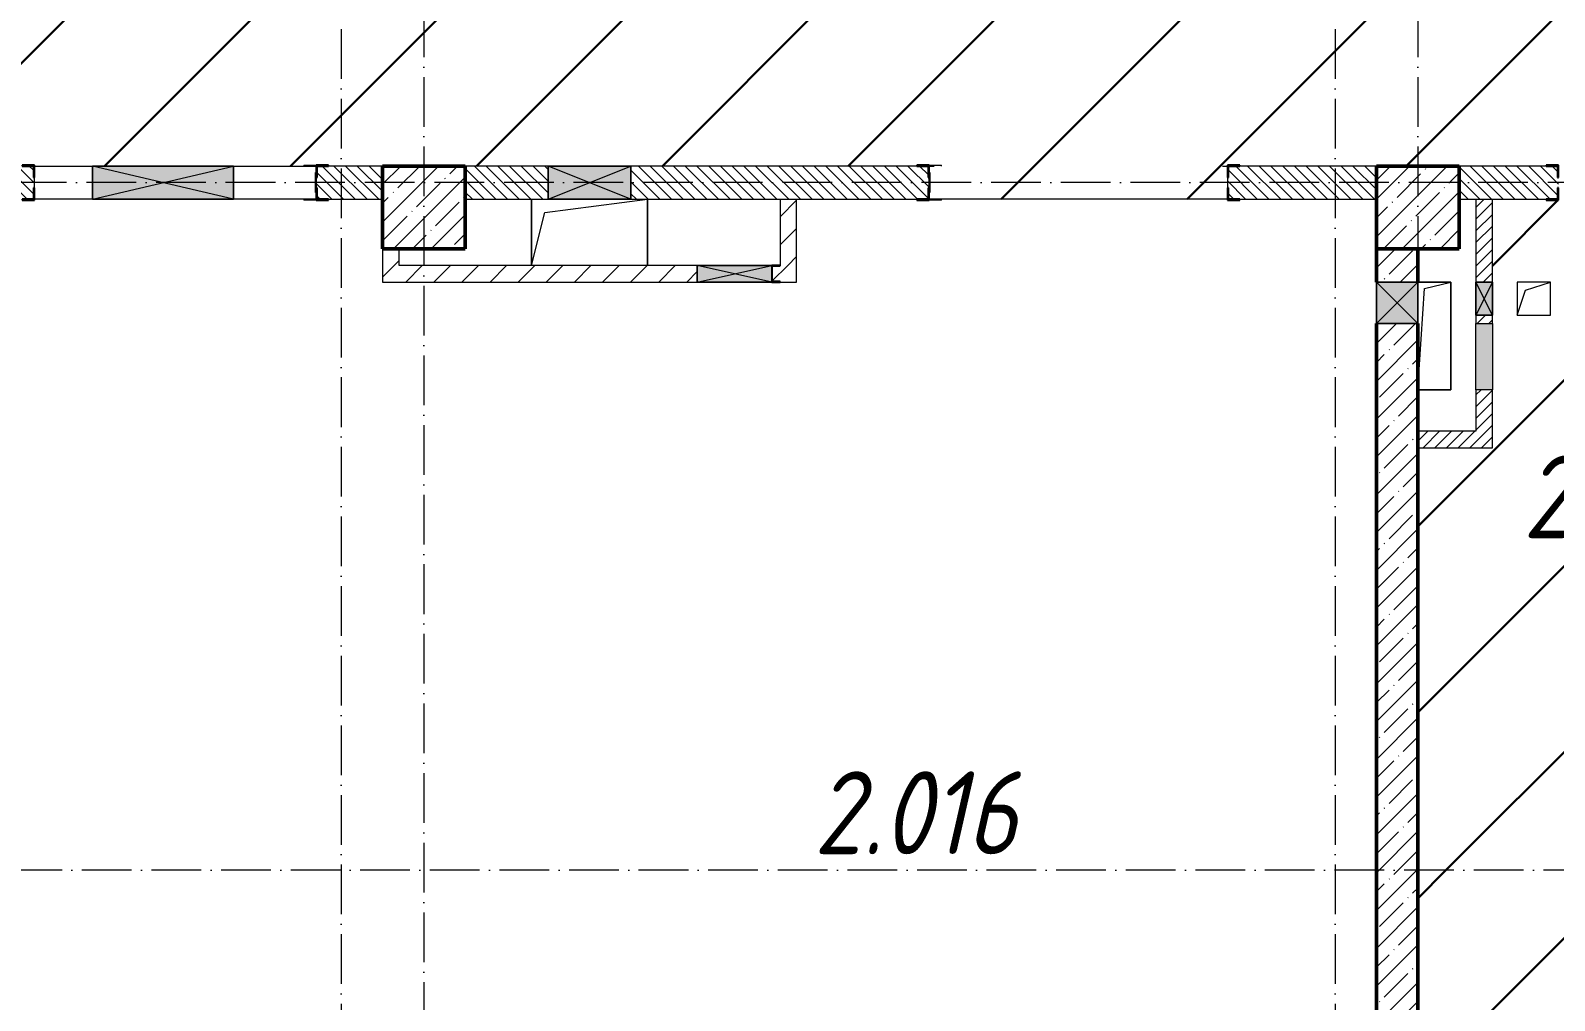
# Model space of a CAD drawing. Header units: millimetres. Extents: x 35697 to 388678, y -91946 to 171347.
# Drawn here: x 98385 to 107585, y 121859 to 127712 of the extents above; entities that cross this region are included whole.
import ezdxf

# ---------------------------------------------------------------- set-up
doc = ezdxf.new("R2010")
doc.units = ezdxf.units.MM
doc.linetypes.add('50_200_ШТРИХ_1Т_ш5_п1_п1_', pattern=[700, 500, -100, 0, -100])
for name, color, linetype, lineweight in [('2.1) ПГП окна 2.8 м', 5, 'Continuous', 30), ('3.1) ЖБ окна 1.2 м', 102, 'Continuous', 30), ('A-DETL-GENF-OTLN', 7, 'Continuous', 9), ('A-FLOR-____-OTLN', 7, 'Continuous', 9), ('A-GENM-____-MCUT', 7, 'Continuous', 25), ('A-GENM-____-OTLN', 7, 'Continuous', 9), ('A-GENM-____-OTLN-1', 7, 'Continuous', 25), ('A-GLAZ-____-OTLN', 7, 'Continuous', 9), ('A-WALL-____-MCUT', 7, 'Continuous', 13), ('A-WALL-____-MCUT-2', 7, 'Continuous', 50), ('A-WALL-____-PATT-1', 7, 'Continuous', 9), ('A-WALL-FNSH-MCUT-1', 7, 'Continuous', 9), ('I-WALL-____-OTLN', 7, 'Continuous', 9), ('S-COLS-____-MCUT', 7, 'Continuous', 50), ('S-COLS-____-OTLN', 7, 'Continuous', 9), ('S-GRID-____-OTLN-1', 7, '50_200_ШТРИХ_1Т_ш5_п1_п1_', 9), ('Марки помещений', 7, 'Continuous', 9)]:
    doc.layers.add(name, color=color, linetype=linetype, lineweight=lineweight)
doc.layers.add('A-GLAZ-____-OTLN-1', color=7, linetype='Continuous', lineweight=9, true_color=0xc0c0c0)
doc.styles.add('ISOCPEUR_I_2', font='isocpeui.ttf', dxfattribs={"width": 0.85, "height": 2.3})
pattern_1 = [(135, (43259.71, 63713.66), (-35.35534, -35.35534), [])]
pattern_2 = [(45, (43259.71, 63713.66), (-35.35534, 35.35534), [])]
pattern_3 = [(45, (43259.71, 63713.66), (-84.85281, 84.85281), [])]

# ---------------------------------------------------------------- blocks, each defined once
blk = doc.blocks.new('BSC_Колонна _Прямоугольная - 500х500-V20-АР1_План отверстий 2 этажа в осях 1-64_Ю-ЯЯ')
at = {"layer": 'S-COLS-____-OTLN'}
h = blk.add_hatch(dxfattribs=at)
h.set_pattern_fill('FP_29', color=256, style=0, pattern_type=2)
h.set_pattern_definition([(45, (-63500, -62931.04), (-114.04925, 114.04925), []), (45, (-63385.95, -62931.04), (-114.04925, 114.04925), [201.613, -40.323, 3.353, -36.97])])
h.paths.add_polyline_path([(-250, -250), (250, -250), (250, 250), (-250, 250)], flags=0)
at = {"layer": 'S-COLS-____-MCUT'}
for p, q in [((250, 250), (-250, 250)), ((-250, 250), (-250, -250)), ((250, -250), (250, 250)), ((-250, -250), (250, -250))]:
    blk.add_line(p, q, dxfattribs=at)
blk = doc.blocks.new('BSC_Колонна _Прямоугольная - 500х500-V62-АР1_План отверстий 2 этажа в осях 1-64_Ю-ЯЯ')
at = {"layer": 'S-COLS-____-OTLN'}
h = blk.add_hatch(dxfattribs=at)
h.set_pattern_fill('FP_73', color=256, style=0, pattern_type=2)
h.set_pattern_definition([(45, (-57500, -62931.04), (-114.04925, 114.04925), []), (45, (-57385.95, -62931.04), (-114.04925, 114.04925), [201.613, -40.323, 3.353, -36.97])])
h.paths.add_polyline_path([(-250, -250), (250, -250), (250, 250), (-250, 250)], flags=0)
at = {"layer": 'S-COLS-____-MCUT'}
for p, q in [((250, 250), (-250, 250)), ((-250, 250), (-250, -250)), ((250, -250), (250, 250)), ((-250, -250), (250, -250))]:
    blk.add_line(p, q, dxfattribs=at)
blk = doc.blocks.new('Фахверк_СКБ_Уголок - 200_3960-28268576-АР1_План отверстий 2 этажа в осях 1-64_Ю-ЯЯ')
at = {"layer": 'A-GENM-____-MCUT'}
for p, q in [((200, 156), (125, 156)), ((125, 156), (125, 81)), ((131, 81), (131, 150)), ((131, 150), (200, 150)), ((200, 150), (200, 156)), ((125, 81), (131, 81)), ((131, 19), (125, 19)), ((125, 19), (125, -56)), ((131, -50), (131, 19)), ((125, -56), (200, -56)), ((200, -50), (131, -50)), ((200, -56), (200, -50))]:
    blk.add_line(p, q, dxfattribs=at)
blk = doc.blocks.new('154_Стойка_СКБ_Уголок - СМ-2180_200-28268025-АР1_План отверстий 2 этажа в осях 1-64_Ю-ЯЯ')
at = {"layer": 'A-GENM-____-MCUT'}
for p, q in [((125, 156), (125, 81)), ((200, 156), (125, 156)), ((131, 81), (131, 150)), ((131, 150), (200, 150)), ((200, 150), (200, 156)), ((125, 81), (131, 81)), ((131, 19), (125, 19)), ((125, 19), (125, -56)), ((131, -50), (131, 19)), ((125, -56), (200, -56)), ((200, -50), (131, -50)), ((200, -56), (200, -50))]:
    blk.add_line(p, q, dxfattribs=at)
blk = doc.blocks.new('АР_Перемычка - АР_Перемычка-28444941-АР1_План отверстий 2 этажа в осях 1-64_Ю-ЯЯ')
at = {"layer": 'A-GENM-____-OTLN'}
blk.add_line((-400, -100), (-392, -100), dxfattribs=at)
blk = doc.blocks.new('154_Стойка_СКБ_Уголок - СМ-2480_200-28346303-АР1_План отверстий 2 этажа в осях 1-64_Ю-ЯЯ')
at = {"layer": 'A-GENM-____-MCUT'}
for p, q in [((125, 156), (125, 81)), ((200, 156), (125, 156)), ((131, 81), (131, 150)), ((131, 150), (200, 150)), ((200, 150), (200, 156)), ((125, 81), (131, 81)), ((131, 19), (125, 19)), ((125, 19), (125, -56)), ((131, -50), (131, 19)), ((125, -56), (200, -56)), ((200, -50), (131, -50)), ((200, -56), (200, -50))]:
    blk.add_line(p, q, dxfattribs=at)
blk = doc.blocks.new('Стойка_Влож_Полоса боковая - Полоса-V150-АР1_План отверстий 2 этажа в осях 1-64_Ю-ЯЯ')
at = {"layer": 'A-GENM-____-OTLN'}
for p, q in [((-5, 60), (0, 60)), ((-5, -60), (-5, 60)), ((0, 31), (0, -31)), ((0, -60), (-5, -60))]:
    blk.add_line(p, q, dxfattribs=at)
blk = doc.blocks.new('Стойка_Влож_Уголок_Опорный - Уголок-28213941-АР1_План отверстий 2 этажа в осях 1-64_Ю-ЯЯ')
at = {"layer": 'A-GENM-____-OTLN'}
for p, q in [((-212, -6), (-212, 0)), ((0, 0), (0, -6)), ((-212, -75), (-212, -6)), ((-212, -6), (-206, -6)), ((-212, -75), (-206, -75)), ((-6, -6), (0, -6)), ((-6, -75), (0, -75)), ((0, -6), (0, -75))]:
    blk.add_line(p, q, dxfattribs=at)
blk = doc.blocks.new('AR_Отверстие Ниша - Лючок-32403372-АР1_План отверстий 2 этажа в осях 1-64_Ю-ЯЯ')
at = {"layer": 'A-GLAZ-____-OTLN'}
blk.add_hatch(color=256, dxfattribs=at).paths.add_polyline_path([(200, 50), (-200, 50), (-200, -50), (200, -50)], flags=0)
for p, q in [((-200, 50), (200, 50)), ((-200, -50), (-200, 50)), ((200, 50), (200, -50)), ((200, -50), (-200, -50))]:
    blk.add_line(p, q, dxfattribs=at)
blk = doc.blocks.new('AR_Отверстие прямоугольное _в стене_ - AR_Отверстие прямоугольное _в стене__ВК-32402728-АР1_План отверстий 2 этажа в осях 1-64_Ю-ЯЯ')
at = {"layer": 'A-GLAZ-____-OTLN'}
blk.add_hatch(color=256, dxfattribs=at).paths.add_polyline_path([(100, 50), (-100, 50), (-100, -50), (100, -50)], flags=0)
at = {"layer": 'A-DETL-GENF-OTLN'}
for p, q in [((-100, -50), (-100, 50)), ((-100, 50), (100, 50)), ((100, 50), (-100, -50)), ((-100, 50), (100, -50)), ((100, 50), (-100, 50)), ((-100, 50), (-100, -50)), ((100, 50), (100, -50)), ((100, -50), (100, 50)), ((100, -50), (-100, -50)), ((-100, -50), (100, -50))]:
    blk.add_line(p, q, dxfattribs=at)
blk = doc.blocks.new('AR_Отверстие прямоугольное _в плите_ - AR_Отверстие прямоугольное _в плите_-30459207-АР1_План отверстий 2 этажа в осях 1-64_Ю-ЯЯ')
at = {"layer": 'A-GENM-____-OTLN'}
for p, q in [((100, 100), (-100, 100)), ((-100, 100), (-100, -100)), ((-50, 50), (100, 100)), ((100, -100), (100, 100)), ((-100, -100), (-50, 50)), ((-100, -100), (100, -100))]:
    blk.add_line(p, q, dxfattribs=at)
blk = doc.blocks.new('AR_Отверстие прямоугольное _в плите_ - AR_Отверстие прямоугольное _в плите_-30459250-АР1_План отверстий 2 этажа в осях 1-64_Ю-ЯЯ')
at = {"layer": 'A-GENM-____-OTLN'}
for p, q in [((100, 325), (-100, 325)), ((-100, -325), (-60, 285)), ((-60, 285), (100, 325)), ((100, -325), (100, 325)), ((-100, -325), (100, -325))]:
    blk.add_line(p, q, dxfattribs=at)
blk = doc.blocks.new('AR_Отверстие прямоугольное _в стене__БезПР - AR_Отверстие прямоугольное _в стене__БезПР-30458034-АР1_План отверстий 2 этажа в осях 1-64_Ю-ЯЯ')
at = {"layer": 'A-GLAZ-____-OTLN-1'}
blk.add_hatch(color=256, dxfattribs=at).paths.add_polyline_path([(125, -125), (125, 125), (-125, 125), (-125, -125)], flags=0)
at = {"layer": 'A-DETL-GENF-OTLN'}
for p, q in [((-125, -125), (-125, 125)), ((-125, 125), (125, 125)), ((125, 125), (-125, -125)), ((-125, 125), (125, -125)), ((125, 125), (-125, 125)), ((-125, 125), (-125, -125)), ((125, 125), (125, -125)), ((125, -125), (125, 125)), ((125, -125), (-125, -125)), ((-125, -125), (125, -125))]:
    blk.add_line(p, q, dxfattribs=at)
blk = doc.blocks.new('AR_Отверстие прямоугольное _в плите_ - AR_Отверстие прямоугольное _в плите_-V178-АР1_План отверстий 2 этажа в осях 1-64_Ю-ЯЯ')
at = {"layer": 'A-GENM-____-OTLN'}
for p, q in [((-350, 200), (-350, -200)), ((-270, 120), (350, 200)), ((350, -200), (350, 200)), ((-350, -200), (-270, 120))]:
    blk.add_line(p, q, dxfattribs=at)
blk = doc.blocks.new('AR_Отверстие прямоугольное _в стене_ - AR_Отверстие прямоугольное _в стене__ОВ-36819370-АР1_План отверстий 2 этажа в осях 1-64_Ю-ЯЯ')
at = {"layer": 'A-GLAZ-____-OTLN'}
blk.add_hatch(color=256, dxfattribs=at).paths.add_polyline_path([(250, 100), (-250, 100), (-250, -100), (250, -100)], flags=0)
at = {"layer": 'A-DETL-GENF-OTLN'}
for p, q in [((-250, -100), (-250, 100)), ((-250, 100), (250, 100)), ((250, 100), (-250, -100)), ((-250, 100), (250, -100)), ((250, 100), (-250, 100)), ((-250, 100), (-250, -100)), ((250, 100), (250, -100)), ((250, -100), (250, 100)), ((250, -100), (-250, -100)), ((-250, -100), (250, -100))]:
    blk.add_line(p, q, dxfattribs=at)
blk = doc.blocks.new('AR_Отверстие прямоугольное _в стене_ - AR_Отверстие прямоугольное _в стене__ОВ-36815583-АР1_План отверстий 2 этажа в осях 1-64_Ю-ЯЯ')
at = {"layer": 'A-GLAZ-____-OTLN'}
blk.add_hatch(color=256, dxfattribs=at).paths.add_polyline_path([(-225, 50), (-225, -50), (225, -50), (225, 50)], flags=0)
at = {"layer": 'A-DETL-GENF-OTLN'}
for p, q in [((-225, 50), (225, 50)), ((225, 50), (-225, -50)), ((-225, 50), (225, -50)), ((225, 50), (-225, 50)), ((225, 50), (225, -50)), ((225, -50), (225, 50)), ((225, -50), (-225, -50)), ((-225, -50), (225, -50))]:
    blk.add_line(p, q, dxfattribs=at)
blk = doc.blocks.new('AR_Отверстие прямоугольное _в стене_ - AR_Отверстие прямоугольное _в стене__ОВ-36816157-АР1_План отверстий 2 этажа в осях 1-64_Ю-ЯЯ')
at = {"layer": 'A-GLAZ-____-OTLN'}
blk.add_hatch(color=256, dxfattribs=at).paths.add_polyline_path([(-425, 100), (-425, -100), (425, -100), (425, 100)], flags=0)
at = {"layer": 'A-DETL-GENF-OTLN'}
for p, q in [((-425, -100), (-425, 100)), ((-425, 100), (425, 100)), ((425, 100), (-425, -100)), ((-425, 100), (425, -100)), ((425, 100), (-425, 100)), ((-425, 100), (-425, -100)), ((425, 100), (425, -100)), ((425, -100), (425, 100)), ((425, -100), (-425, -100)), ((-425, -100), (425, -100))]:
    blk.add_line(p, q, dxfattribs=at)
blk = doc.blocks.new('154_Фахверк_СКБ_Швеллер - Тип_100_3960_зеркало-36793856-АР1_План отверстий 2 этажа в осях 1-64_Ю-ЯЯ')
at = {"layer": 'A-GENM-____-MCUT'}
for p, q in [((175, 50), (125, 50)), ((125, 50), (125, -50)), ((128, 47), (175, 47)), ((128, -47), (128, 47)), ((175, 47), (175, 50)), ((125, -50), (175, -50)), ((175, -47), (128, -47)), ((175, -50), (175, -47))]:
    blk.add_line(p, q, dxfattribs=at)
blk = doc.blocks.new('2этаж')
at = {"layer": 'S-GRID-____-OTLN-1', "color": 251, "ltscale": 0.6, "true_color": 0x636466}
for p, q in [((41408.3, 549908.8), (41408.3, 511907.5)), ((47408.3, 549908.8), (47408.3, 511907.5)), ((41908.3, 549620.5), (41908.3, 512048.6)), ((47908.3, 549620.5), (47908.3, 512048.6)), ((88482.7, 522097), (-20260.4, 522097)), ((59888.4, 517947), (-20260.4, 517947))]:
    blk.add_line(p, q, dxfattribs=at)

msp = doc.modelspace()

# ---------------------------------------------------------------- hatches: boundary and pattern name
at = {"layer": '2.1) ПГП окна 2.8 м'}
h = msp.add_hatch(dxfattribs=at)
h.set_pattern_fill('ANSI31', color=5, scale=250)
h.paths.add_polyline_path([(117699.7, 133594.7), (117159.7, 133594.7), (112459.7, 133594.7), (111959.7, 133594.7), (111759.7, 133594.7), (111759.7, 133144.7), (111533.7, 133144.7), (111533.7, 133138.7), (111085.7, 133138.7), (110959.7, 133144.7), (110959.7, 133594.7), (107509.7, 133594.7), (107509.7, 133094.7), (107009.7, 133094.7), (107009.7, 131394.7), (107509.7, 131394.7), (107509.7, 130894.7), (107009.7, 130894.7), (106509.7, 130894.7), (105209.7, 130894.7), (104209.7, 130894.7), (103209.7, 130894.7), (102711.1, 130894.7), (102511.1, 130894.7), (102059.7, 130894.7), (100359.7, 130894.7), (100359.7, 130094.7), (100084.7, 130094.7), (99184.7, 130094.7), (98909.7, 130094.7), (98909.7, 130894.7), (97559.7, 130894.7), (97061.1, 130894.7), (96861.1, 130894.7), (96409.7, 130894.7), (96059.7, 130894.7), (96059.7, 130294.7), (95959.7, 130294.7), (95909.7, 130294.7), (95909.7, 130394.7), (94809.7, 130394.7), (94809.7, 130294.7), (94509.7, 130294.7), (93559.7, 130294.7), (93459.7, 130294.7), (93459.7, 130894.7), (93459.7, 131144.7), (93259.7, 131144.7), (93259.7, 131244.7), (90809.7, 131244.7), (89009.7, 131244.7), (89009.7, 130994.7), (88759.7, 130994.7), (88759.7, 126894.7), (89009.7, 126894.7), (89334.7, 126894.7), (89334.7, 126900.7), (89409.7, 126900.7), (89844.7, 126894.7), (90694.7, 126894.7), (91034.7, 126894.7), (91034.7, 126900.7), (91103.7, 126900.7), (91109.7, 126900.7), (91184.7, 126900.7), (91509.7, 126894.7), (92009.7, 126894.7), (93634.7, 126894.7), (93634.7, 126900.7), (93709.7, 126900.7), (93715.7, 126900.7), (93784.7, 126900.7), (93869.7, 126894.7), (94269.7, 126894.7), (94409.7, 126894.7), (94409.7, 126900.7), (94484.7, 126900.7), (94634.7, 126894.7), (94634.7, 126900.7), (94709.7, 126900.7), (94889.7, 126894.7), (95189.7, 126894.7), (95409.7, 126894.7), (95409.7, 126900.7), (95484.7, 126900.7), (95634.7, 126894.7), (95634.7, 126900.7), (95709.7, 126900.7), (96409.7, 126894.7), (96409.7, 126900.7), (96484.7, 126900.7), (96634.7, 126894.7), (96634.7, 126900.7), (96709.7, 126900.7), (97409.7, 126894.7), (97409.7, 126900.7), (97509.7, 126900.7), (97509.7, 126894.7), (98009.7, 126894.7), (98334.7, 126894.7), (98334.7, 126900.7), (98409.7, 126900.7), (98759.7, 126894.7), (99609.7, 126894.7), (100034.7, 126894.7), (100034.7, 126900.7), (100103.7, 126900.7), (100109.7, 126900.7), (100184.7, 126900.7), (100509.7, 126894.7), (101009.7, 126894.7), (101509.7, 126894.7), (102009.7, 126894.7), (103734.7, 126894.7), (103734.7, 126900.7), (103809.7, 126900.7), (103815.7, 126900.7), (103839.7, 126894.7), (103809.7, 126894.7), (103809.7, 126854.7), (103814.7, 126854.7), (103814.7, 126694.7), (105609.7, 126694.7), (105609.7, 126763.7), (105609.7, 126825.7), (105609.7, 126900.7), (105684.7, 126900.7), (106509.7, 126894.7), (107009.7, 126894.7), (107534.7, 126894.7), (107534.7, 126900.7), (107609.7, 126900.7), (107615.7, 126900.7), (107684.7, 126900.7), (108334.7, 126894.7), (108584.7, 126894.7), (108684.7, 126894.7), (108684.7, 126900.7), (108753.7, 126900.7), (108759.7, 126900.7), (108834.7, 126900.7), (109959.7, 126894.7), (110409.7, 126894.7), (112009.7, 126894.7), (112509.7, 126894.7), (114834.7, 126894.7), (114834.7, 126900.7), (114909.7, 126900.7), (114915.7, 126900.7), (114984.7, 126900.7), (116509.7, 126894.7), (116509.7, 126900.7), (116584.7, 126900.7), (117699.7, 126896.7)])
h.paths.add_polyline_path([(111959.7, 130894.7), (111959.7, 131394.7), (112459.7, 131394.7), (112459.7, 130894.7)], flags=16)
h.paths.add_polyline_path([(117709.7, 126694.7), (116584.7, 126694.7), (116584.7, 126688.7), (116509.7, 126688.7), (114984.7, 126692.9), (114984.7, 126688.7), (114915.7, 126688.7), (114909.7, 126688.7), (114834.7, 126688.7), (114309.7, 126691.1), (114309.7, 126619.7), (114309.7, 125769.7), (114309.7, 125194.7), (114209.7, 125194.7), (114159.7, 125194.7), (113709.7, 125194.7), (113659.7, 125194.7), (113509.7, 125194.7), (113509.7, 125069.7), (113515.7, 125069.7), (113515.7, 124994.7), (113509.7, 123394.7), (113515.7, 123394.7), (113515.7, 123319.7), (113509.7, 122794.7), (117709.7, 122794.7)])
h = msp.add_hatch(dxfattribs=at)
h.set_pattern_fill('ANSI31', color=5, scale=250)
h.paths.add_polyline_path([(109483.7, 123540.7), (109483.7, 124088.7), (109489.7, 124294.7), (108589.7, 124294.7), (108339.7, 124294.7), (108209.7, 124294.7), (108159.7, 124294.7), (108159.7, 124394.7), (108209.7, 124394.7), (108339.7, 124394.7), (108589.7, 124394.7), (109489.7, 124394.7), (109489.7, 126255.7), (109483.7, 126255.7), (109483.7, 126603.7), (109489.7, 126694.7), (108834.7, 126694.7), (108834.7, 126688.7), (108759.7, 126688.7), (108753.7, 126688.7), (108684.7, 126688.7), (108584.7, 126694.7), (108334.7, 126694.7), (107684.7, 126694.7), (107684.7, 126688.7), (107615.7, 126688.7), (107609.7, 126688.7), (107534.7, 126688.7), (107209.7, 126692.4), (107209.7, 126194.7), (107209.7, 125994.7), (107209.7, 125944.7), (107209.7, 125544.7), (107209.7, 125194.7), (106759.7, 125194.7), (106759.7, 122644.7), (109489.7, 122644.7), (109489.7, 122710.7), (109483.7, 122710.7), (109483.7, 123158.7), (109489.4, 123540.7)])
h.paths.add_polyline_path([(108234.7, 123289.7), (108234.7, 123509.7), (108254.7, 123509.7), (108254.7, 123409.7), (109454.7, 123409.7), (109454.7, 123389.7), (108254.7, 123389.7), (108254.7, 123289.7)], flags=16)
h.paths.add_polyline_path([(108234.7, 124159.7), (108234.7, 124259.7), (108254.7, 124259.7), (108254.7, 124159.7)], flags=16)
h.paths.add_polyline_path([(107359.7, 125994.7), (107359.7, 126194.7), (107559.7, 126194.7), (107559.7, 125994.7)], flags=16)
h.paths.add_polyline_path([(107218.3, 124323.1), (108788.7, 124323.1), (108788.7, 125523.1), (107218.3, 125523.1)], flags=24)
h = msp.add_hatch(dxfattribs=at)
h.set_pattern_fill('ANSI31', color=5, scale=250)
h.paths.add_polyline_path([(109489.7, 122644.7), (108254.7, 122644.7), (108254.7, 122539.7), (109454.7, 122539.7), (109454.7, 122519.7), (108254.7, 122519.7), (108254.7, 122419.7), (108234.7, 122419.7), (108234.7, 122644.7), (106759.7, 122644.7), (106759.7, 121094.7), (107159.7, 121094.7), (107159.7, 120994.7), (107159.7, 120494.7), (107159.7, 120394.7), (106759.7, 120394.7), (106759.7, 119394.7), (107009.7, 119394.7), (107009.7, 119344.7), (107109.7, 119344.7), (107109.7, 119144.7), (107184.7, 119144.7), (107184.7, 119150.7), (107259.7, 119150.7), (108259.7, 119144.7), (108259.7, 119150.7), (108334.7, 119150.7), (109489.7, 119144.7), (109489.7, 119220.7), (109483.7, 119220.7), (109483.7, 119568.7), (109489.7, 121074.7), (109489.7, 121274.7), (109489.7, 121694.7), (109489.7, 121744.7)])
h.paths.add_polyline_path([(108234.7, 121769.7), (108254.7, 121769.7), (108254.7, 121669.7), (109454.7, 121669.7), (109454.7, 121649.7), (108234.7, 121649.7)], flags=16)
h.paths.add_polyline_path([(109059.7, 121274.5), (109259.7, 121274.5), (109259.7, 121074.5), (109059.7, 121074.5)], flags=16)
at = {"layer": 'A-WALL-____-PATT-1'}
h = msp.add_hatch(dxfattribs=at)
h.set_pattern_fill('FP_6', color=256, style=0, pattern_type=2)
h.set_pattern_definition(pattern_1)
h.paths.add_polyline_path([(100115.7, 126694.7), (100509.7, 126694.7), (100509.7, 126894.7), (100115.7, 126894.7), (100115.7, 126825.7), (100109.7, 126825.7), (100109.7, 126763.7), (100115.7, 126763.7), (100115.7, 126734.7)], flags=0)
h.paths.add_polyline_path([(98009.7, 126694.7), (98403.7, 126694.7), (98403.7, 126763.7), (98409.7, 126763.7), (98409.7, 126825.7), (98403.7, 126825.7), (98403.7, 126894.7), (98009.7, 126894.7)], flags=0)
h = msp.add_hatch(dxfattribs=at)
h.set_pattern_fill('FP_6', color=256, style=0, pattern_type=2)
h.set_pattern_definition(pattern_1)
h.paths.add_polyline_path([(106509.7, 126694.7), (106509.7, 126894.7), (105615.7, 126894.7), (105615.7, 126825.7), (105609.7, 126825.7), (105609.7, 126763.7), (105615.7, 126763.7), (105615.7, 126694.7), (105815.7, 126694.7)], flags=0)
h.paths.add_polyline_path([(103734.7, 126694.7), (103803.7, 126694.7), (103803.7, 126763.7), (103809.7, 126763.7), (103809.7, 126825.7), (103803.7, 126825.7), (103803.7, 126894.7), (102009.7, 126894.7), (102009.7, 126694.7), (103339.6, 126694.7)], flags=0)
h.paths.add_polyline_path([(101009.7, 126694.7), (101509.7, 126694.7), (101509.7, 126894.7), (101009.7, 126894.7)], flags=0)
h = msp.add_hatch(dxfattribs=at)
h.set_pattern_fill('FP_6', color=256, style=0, pattern_type=2)
h.set_pattern_definition(pattern_1)
h.paths.add_polyline_path([(108765.7, 126694.7), (109959.7, 126694.7), (109959.7, 126894.7), (108765.7, 126894.7), (108765.7, 126825.7), (108759.7, 126825.7), (108759.7, 126763.7), (108765.7, 126763.7), (108765.7, 126695.7)], flags=0)
h.paths.add_polyline_path([(107009.7, 126694.7), (107603.7, 126694.7), (107603.7, 126763.7), (107609.7, 126763.7), (107609.7, 126825.7), (107603.7, 126825.7), (107603.7, 126894.7), (107009.7, 126894.7)], flags=0)
h = msp.add_hatch(dxfattribs=at)
h.set_pattern_fill('FP_4', color=256, style=0, pattern_type=2)
h.set_pattern_definition(pattern_3)
h.paths.add_polyline_path([(102909.7, 126294.7), (103009.7, 126294.7), (103009.7, 126694.7), (102909.7, 126694.7)], flags=0)
h = msp.add_hatch(dxfattribs=at)
h.set_pattern_fill('FP_5', color=256, style=0, pattern_type=2)
h.set_pattern_definition(pattern_2)
h.paths.add_polyline_path([(107209.7, 125294.7), (107209.7, 125544.7), (107109.7, 125544.7), (107109.7, 125294.7)], flags=0)
h.paths.add_polyline_path([(107109.7, 125944.7), (107209.7, 125944.7), (107209.7, 125994.7), (107109.7, 125994.7)], flags=0)
h.paths.add_polyline_path([(107109.7, 126194.7), (107209.7, 126194.7), (107209.7, 126694.7), (107109.7, 126694.7)], flags=0)
h = msp.add_hatch(dxfattribs=at)
h.set_pattern_fill('FP_4', color=256, style=0, pattern_type=2)
h.set_pattern_definition(pattern_3)
h.paths.add_polyline_path([(100609.7, 126294.7), (100609.7, 126394.7), (100509.7, 126394.7), (100509.7, 126294.7)], flags=0)
h = msp.add_hatch(dxfattribs=at)
h.set_pattern_fill('FP_13', color=256, style=0, pattern_type=2)
h.set_pattern_definition([(45, (43259.71, 63713.66), (-114.04925, 114.04925), []), (45, (43373.76, 63713.66), (-114.04925, 114.04925), [201.612, -40.322, 3.353, -36.97])])
h.paths.add_polyline_path([(106759.7, 119394.7), (106759.7, 125944.7), (106509.7, 125944.7), (106509.7, 119394.7)], flags=0)
h.paths.add_polyline_path([(106551.4, 126194.7), (106759.7, 126194.7), (106759.7, 126394.7), (106509.7, 126394.7), (106509.7, 126194.7)], flags=0)
h = msp.add_hatch(dxfattribs=at)
h.set_pattern_fill('FP_4', color=256, style=0, pattern_type=2)
h.set_pattern_definition(pattern_3)
h.paths.add_polyline_path([(102409.7, 126194.7), (102409.7, 126294.7), (100509.7, 126294.7), (100509.7, 126194.7), (101572.1, 126194.7)], flags=0)
h.paths.add_polyline_path([(103009.7, 126194.7), (103009.7, 126294.7), (102909.7, 126294.7), (102909.7, 126291.7), (102862.7, 126291.7), (102862.7, 126197.7), (102909.7, 126197.7), (102909.7, 126194.7)], flags=0)
h = msp.add_hatch(dxfattribs=at)
h.set_pattern_fill('FP_5', color=256, style=0, pattern_type=2)
h.set_pattern_definition(pattern_2)
h.paths.add_polyline_path([(106759.7, 125194.7), (107209.7, 125194.7), (107209.7, 125294.7), (106759.7, 125294.7)], flags=0)

# ---------------------------------------------------------------- linework, layer by layer
at = {"layer": 'A-FLOR-____-OTLN'}
for p, q in [((101409.7, 126294.7), (101409.7, 126694.7)), ((102109.7, 126694.7), (102109.7, 126294.7)), ((106759.7, 126194.7), (106959.7, 126194.7)), ((106959.7, 126194.7), (106959.7, 125544.7)), ((106959.7, 125544.7), (106759.7, 125544.7))]:
    msp.add_line(p, q, dxfattribs=at)
at = {"layer": 'A-WALL-____-MCUT'}
for p, q in [((100509.7, 126894.7), (100184.7, 126894.7)), ((101509.7, 126894.7), (101009.7, 126894.7)), ((103734.7, 126894.7), (102009.7, 126894.7)), ((106509.7, 126894.7), (105684.7, 126894.7)), ((107534.7, 126894.7), (107009.7, 126894.7)), ((98409.7, 126763.7), (98409.7, 126825.7)), ((105609.7, 126825.7), (105609.7, 126763.7)), ((100184.7, 126694.7), (100509.7, 126694.7)), ((101009.7, 126694.7), (101509.7, 126694.7)), ((102009.7, 126694.7), (103734.7, 126694.7)), ((105684.7, 126694.7), (106509.7, 126694.7)), ((107009.7, 126694.7), (107534.7, 126694.7))]:
    msp.add_line(p, q, dxfattribs=at)
at = {"layer": 'A-WALL-____-MCUT-2'}
for p, q in [((106509.7, 126394.7), (106509.7, 126194.7)), ((106759.7, 126194.7), (106759.7, 126394.7)), ((106509.7, 125944.7), (106509.7, 119394.7)), ((106759.7, 119394.7), (106759.7, 125944.7))]:
    msp.add_line(p, q, dxfattribs=at)
at = {"layer": 'A-WALL-FNSH-MCUT-1'}
for p, q in [((102909.7, 126694.7), (102909.7, 126294.7)), ((103009.7, 126194.7), (103009.7, 126694.7)), ((107109.7, 126694.7), (107109.7, 126194.7)), ((107209.7, 126194.7), (107209.7, 126694.7)), ((100509.7, 126394.7), (100509.7, 126194.7)), ((100609.7, 126294.7), (100609.7, 126394.7)), ((102409.7, 126294.7), (100609.7, 126294.7)), ((100509.7, 126194.7), (102409.7, 126194.7)), ((102909.7, 126194.7), (103009.7, 126194.7)), ((107109.7, 125994.7), (107109.7, 125944.7)), ((107209.7, 125944.7), (107209.7, 125994.7)), ((107109.7, 125544.7), (107109.7, 125294.7)), ((107209.7, 125194.7), (107209.7, 125544.7)), ((107109.7, 125294.7), (106759.7, 125294.7)), ((106759.7, 125194.7), (107209.7, 125194.7))]:
    msp.add_line(p, q, dxfattribs=at)
at = {"layer": 'I-WALL-____-OTLN'}
for p, q in [((98409.7, 126894.7), (98759.7, 126894.7)), ((99609.7, 126894.7), (100109.7, 126894.7)), ((103809.7, 126894.7), (103839.7, 126894.7)), ((105579.7, 126894.7), (105609.7, 126894.7)), ((98759.7, 126694.7), (98409.7, 126694.7)), ((100109.7, 126694.7), (99609.7, 126694.7)), ((105609.7, 126694.7), (103809.7, 126694.7))]:
    msp.add_line(p, q, dxfattribs=at)

# ---------------------------------------------------------------- block references
at = {"layer": '3.1) ЖБ окна 1.2 м'}
msp.add_blockref('2этаж', (58851.4, -395302.3), dxfattribs=at)
at = {"layer": 'A-GENM-____-OTLN'}
for name, p, rotation in [('Стойка_Влож_Уголок_Опорный - Уголок-28213941-АР1_План отверстий 2 этажа в осях 1-64_Ю-ЯЯ', (100109.7, 126688.7), 269.9999999999995), ('Стойка_Влож_Уголок_Опорный - Уголок-28213941-АР1_План отверстий 2 этажа в осях 1-64_Ю-ЯЯ', (103809.7, 126900.7), 89.99999999999955), ('Стойка_Влож_Полоса боковая - Полоса-V150-АР1_План отверстий 2 этажа в осях 1-64_Ю-ЯЯ', (103809.7, 126794.7), 180)]:
    msp.add_blockref(name, p, dxfattribs=dict(at, rotation=rotation))
for name, p in [('Стойка_Влож_Полоса боковая - Полоса-V150-АР1_План отверстий 2 этажа в осях 1-64_Ю-ЯЯ', (100109.7, 126794.7)), ('AR_Отверстие прямоугольное _в плите_ - AR_Отверстие прямоугольное _в плите_-V178-АР1_План отверстий 2 этажа в осях 1-64_Ю-ЯЯ', (101759.7, 126494.7)), ('АР_Перемычка - АР_Перемычка-28444941-АР1_План отверстий 2 этажа в осях 1-64_Ю-ЯЯ', (103809.7, 126794.7)), ('AR_Отверстие прямоугольное _в плите_ - AR_Отверстие прямоугольное _в плите_-30459250-АР1_План отверстий 2 этажа в осях 1-64_Ю-ЯЯ', (106859.7, 125869.7)), ('AR_Отверстие прямоугольное _в плите_ - AR_Отверстие прямоугольное _в плите_-30459207-АР1_План отверстий 2 этажа в осях 1-64_Ю-ЯЯ', (107459.7, 126094.7))]:
    msp.add_blockref(name, p, dxfattribs=at)
at = {"layer": 'A-GENM-____-OTLN-1', "rotation": 180}
for name, p in [('Фахверк_СКБ_Уголок - 200_3960-28268576-АР1_План отверстий 2 этажа в осях 1-64_Ю-ЯЯ', (98534.7, 126844.7)), ('154_Стойка_СКБ_Уголок - СМ-2480_200-28346303-АР1_План отверстий 2 этажа в осях 1-64_Ю-ЯЯ', (103934.7, 126844.7)), ('154_Стойка_СКБ_Уголок - СМ-2180_200-28268025-АР1_План отверстий 2 этажа в осях 1-64_Ю-ЯЯ', (107734.7, 126844.7))]:
    msp.add_blockref(name, p, dxfattribs=at)
at = {"layer": 'A-GENM-____-OTLN-1'}
for name, p in [('154_Стойка_СКБ_Уголок - СМ-2480_200-28346303-АР1_План отверстий 2 этажа в осях 1-64_Ю-ЯЯ', (99984.7, 126744.7)), ('Фахверк_СКБ_Уголок - 200_3960-28268576-АР1_План отверстий 2 этажа в осях 1-64_Ю-ЯЯ', (105484.7, 126744.7)), ('154_Фахверк_СКБ_Швеллер - Тип_100_3960_зеркало-36793856-АР1_План отверстий 2 этажа в осях 1-64_Ю-ЯЯ', (102734.7, 126244.7))]:
    msp.add_blockref(name, p, dxfattribs=at)
at = {"layer": 'A-GLAZ-____-OTLN'}
for name, p, rotation in [('AR_Отверстие прямоугольное _в стене_ - AR_Отверстие прямоугольное _в стене__ОВ-36816157-АР1_План отверстий 2 этажа в осях 1-64_Ю-ЯЯ', (99184.7, 126794.7), 180), ('AR_Отверстие прямоугольное _в стене_ - AR_Отверстие прямоугольное _в стене__ОВ-36819370-АР1_План отверстий 2 этажа в осях 1-64_Ю-ЯЯ', (101759.7, 126794.7), 180), ('AR_Отверстие прямоугольное _в стене_ - AR_Отверстие прямоугольное _в стене__ОВ-36815583-АР1_План отверстий 2 этажа в осях 1-64_Ю-ЯЯ', (102634.7, 126244.7), 180), ('AR_Отверстие прямоугольное _в стене__БезПР - AR_Отверстие прямоугольное _в стене__БезПР-30458034-АР1_План отверстий 2 этажа в осях 1-64_Ю-ЯЯ', (106634.7, 126069.7), 269.9999999999999), ('AR_Отверстие прямоугольное _в стене_ - AR_Отверстие прямоугольное _в стене__ВК-32402728-АР1_План отверстий 2 этажа в осях 1-64_Ю-ЯЯ', (107159.7, 126094.7), 270), ('AR_Отверстие Ниша - Лючок-32403372-АР1_План отверстий 2 этажа в осях 1-64_Ю-ЯЯ', (107159.7, 125744.7), 270)]:
    msp.add_blockref(name, p, dxfattribs=dict(at, rotation=rotation))
at = {"layer": 'S-COLS-____-OTLN'}
for name, p in [('BSC_Колонна _Прямоугольная - 500х500-V62-АР1_План отверстий 2 этажа в осях 1-64_Ю-ЯЯ', (100759.7, 126644.7)), ('BSC_Колонна _Прямоугольная - 500х500-V20-АР1_План отверстий 2 этажа в осях 1-64_Ю-ЯЯ', (106759.7, 126644.7))]:
    msp.add_blockref(name, p, dxfattribs=at)

# ---------------------------------------------------------------- texts
at = {"layer": 'Марки помещений', "char_height": 500, "width": 737.552, "attachment_point": 1, "style": 'ISOCPEUR_I_2'}
for s, insert in [('2.018', (107393.9, 125148.1)), ('2.016', (103112.7, 123241.8))]:
    msp.add_mtext(s, dxfattribs=dict(at, insert=insert))

doc.saveas('drawing.dxf')
